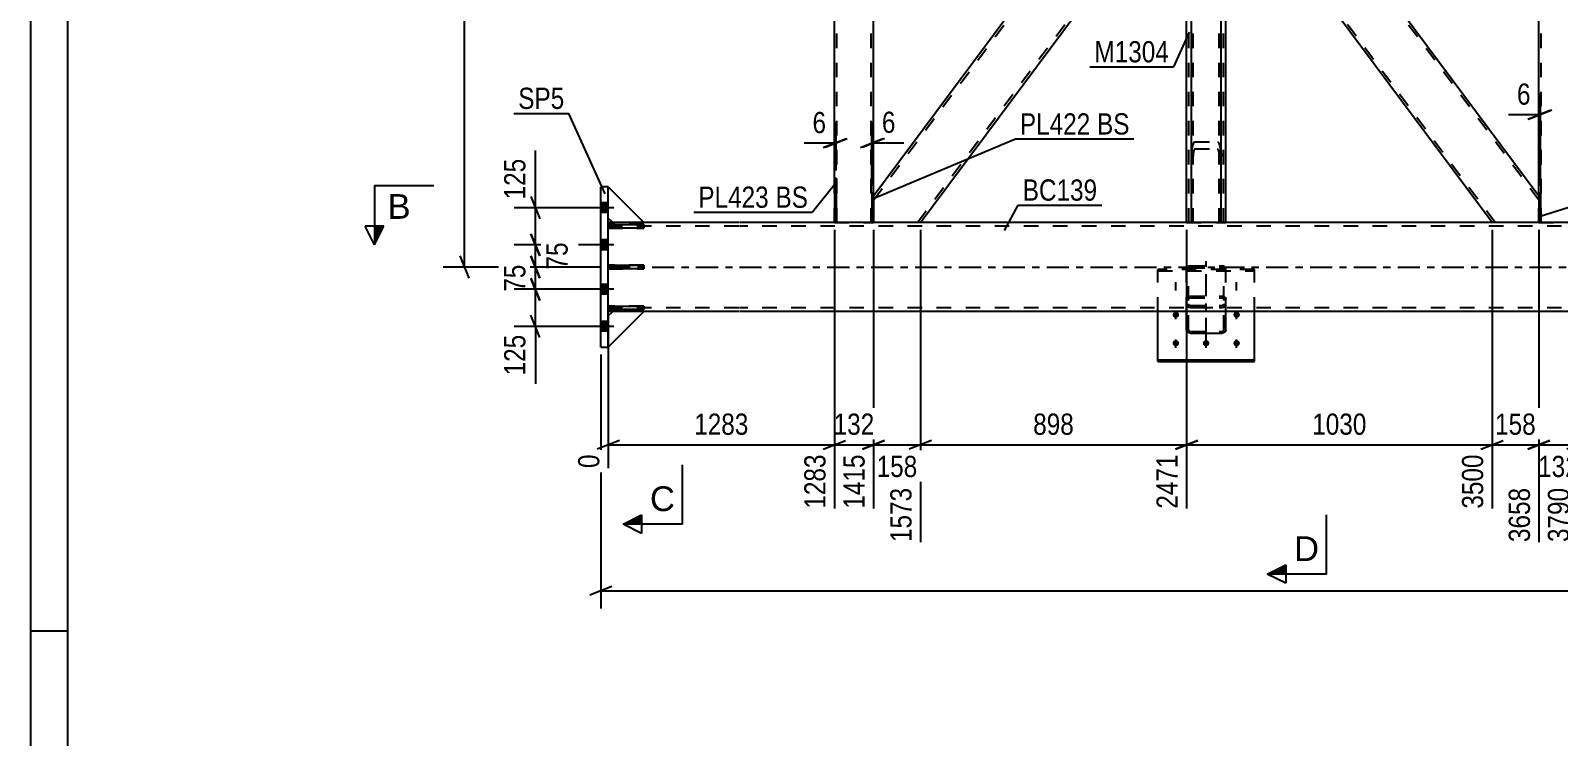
# Model space of a CAD drawing. Header units: millimetres. Extents: x 0 to 1189, y 0 to 841.
# Drawn here: x 0 to 206, y 432.8 to 528 of the extents above; entities that cross this region are included whole.
import ezdxf

# ---------------------------------------------------------------- set-up
doc = ezdxf.new("R2010")
doc.units = ezdxf.units.MM
doc.linetypes.add('DXK_LINE_DOT2', pattern=[3.9198, 1.9599, -1.9599])
doc.linetypes.add('DXK_LINE_DOT3', pattern=[5.9187, 2.979, -0.9799, 0.9799, -0.9799])
doc.styles.add('Arial', font='ARIAL.TTF', dxfattribs={"height": 0.2})
doc.styles.add('Arial Narrow', font='ARIALN.TTF', dxfattribs={"height": 0.2})

# ---------------------------------------------------------------- blocks, each defined once
blk = doc.blocks.new('Unknown-814407264-1135')
at = {"color": 5, "linetype": 'Continuous'}
for p, q in [((0, 841), (0, 0)), ((5, 836), (5, 5)), ((5, 447), (0, 447))]:
    blk.add_line(p, q, dxfattribs=at)
blk = doc.blocks.new('Part-814407264-4090 - 3878')
at = {"color": 2, "linetype": 'Continuous'}
for p, q in [((108.64, 508.1), (108.4, 508.1)), ((108.4, 508.1), (108.4, 502.1)), ((108.64, 508.1), (108.64, 502.1)), ((108.64, 502.1), (108.4, 502.1))]:
    blk.add_line(p, q, dxfattribs=at)
blk = doc.blocks.new('Part-814407264-4035 - 3878')
at = {"color": 7, "linetype": 'DXK_LINE_DOT2'}
for p, q in [((108.4, 502.1), (108.4, 508.1)), ((108.64, 508.1), (108.4, 508.1)), ((108.64, 502.1), (108.64, 508.1)), ((108.64, 502.1), (108.4, 502.1))]:
    blk.add_line(p, q, dxfattribs=at)
blk = doc.blocks.new('Part-814407264-4253 - 3878')
at = {"color": 2, "linetype": 'Continuous'}
for p, q in [((155.9, 569.87), (155.9, 617.7)), ((161.18, 569.88), (161.18, 617.7)), ((155.9, 502.1), (155.9, 549.92)), ((161.18, 502.1), (161.18, 549.92))]:
    blk.add_line(p, q, dxfattribs=at)
at = {"color": 7, "linetype": 'DXK_LINE_DOT2'}
for p, q in [((161.18, 617.7), (155.9, 617.7)), ((156.22, 502.1), (156.22, 617.7)), ((160.86, 502.1), (160.86, 617.7)), ((155.9, 549.92), (155.9, 569.87)), ((161.18, 549.92), (161.18, 569.88)), ((155.9, 502.1), (161.18, 502.1))]:
    blk.add_line(p, q, dxfattribs=at)
blk = doc.blocks.new('Bolt-814407264-3936 - 3878')
at = {"linetype": 'Continuous'}
for points in [[(76.9, 504.76), (76.9, 503.44), (77.9, 503.44), (77.9, 504.76)], [(76.9, 504.76), (76.9, 503.44), (77.9, 503.44), (77.9, 504.76)], [(76.9, 504.76), (76.9, 503.44), (77.9, 503.44), (77.9, 504.76)], [(76.9, 499.76), (76.9, 498.44), (77.9, 498.44), (77.9, 499.76)], [(76.9, 499.76), (76.9, 498.44), (77.9, 498.44), (77.9, 499.76)], [(76.9, 493.76), (76.9, 492.44), (77.9, 492.44), (77.9, 493.76)], [(76.9, 493.76), (76.9, 492.44), (77.9, 492.44), (77.9, 493.76)], [(76.9, 488.76), (76.9, 487.44), (77.9, 487.44), (77.9, 488.76)], [(76.9, 488.76), (76.9, 487.44), (77.9, 487.44), (77.9, 488.76)], [(76.9, 488.76), (76.9, 487.44), (77.9, 487.44), (77.9, 488.76)]]:
    blk.add_hatch(color=1, dxfattribs=at).paths.add_polyline_path(points)
at = {"color": 1, "linetype": 'Continuous'}
for p, q in [((78.66, 504.1), (73.9, 504.1)), ((78.66, 504.1), (73.9, 504.1)), ((78.66, 504.1), (73.9, 504.1)), ((77.9, 504.76), (76.9, 504.76)), ((77.9, 504.76), (76.9, 504.76)), ((77.9, 504.76), (76.9, 504.76)), ((77.9, 503.44), (76.9, 503.44)), ((77.9, 503.44), (76.9, 503.44)), ((77.9, 503.44), (76.9, 503.44)), ((78.66, 499.1), (73.9, 499.1)), ((78.66, 499.1), (73.9, 499.1)), ((77.9, 499.76), (76.9, 499.76)), ((77.9, 499.76), (76.9, 499.76)), ((77.9, 498.44), (76.9, 498.44)), ((77.9, 498.44), (76.9, 498.44)), ((78.66, 493.1), (73.9, 493.1)), ((78.66, 493.1), (73.9, 493.1)), ((77.9, 493.76), (76.9, 493.76)), ((77.9, 493.76), (76.9, 493.76)), ((77.9, 492.44), (76.9, 492.44)), ((77.9, 492.44), (76.9, 492.44)), ((77.9, 488.76), (76.9, 488.76)), ((77.9, 488.76), (76.9, 488.76)), ((77.9, 488.76), (76.9, 488.76)), ((78.66, 488.1), (73.9, 488.1)), ((78.66, 488.1), (73.9, 488.1)), ((78.66, 488.1), (73.9, 488.1)), ((77.9, 487.44), (76.9, 487.44)), ((77.9, 487.44), (76.9, 487.44)), ((77.9, 487.44), (76.9, 487.44))]:
    blk.add_line(p, q, dxfattribs=at)
blk = doc.blocks.new('Part-814407264-4213 - 3878')
at = {"color": 2, "linetype": 'Continuous'}
for p, q in [((154.05, 559.9), (113.68, 505.67)), ((155.9, 557.41), (154.05, 559.9)), ((120, 502.1), (155.9, 550.33)), ((119.2, 502.1), (113.68, 502.1)), ((119.98, 502.1), (119.2, 502.1))]:
    blk.add_line(p, q, dxfattribs=at)
at = {"color": 7, "linetype": 'DXK_LINE_DOT2'}
for p, q in [((113.68, 505.14), (154.25, 559.63)), ((155.9, 550.33), (155.9, 557.41)), ((119.6, 502.1), (155.9, 550.86)), ((113.68, 505.67), (113.68, 502.1)), ((120, 502.1), (119.98, 502.1)), ((120, 502.1), (119.98, 502.1))]:
    blk.add_line(p, q, dxfattribs=at)
blk = doc.blocks.new('Bolt-814407264-3952 - 3878')
at = {"linetype": 'Continuous'}
for points in [[(154.44, 489.25), (154.35, 489.26), (154.27, 489.28), (154.19, 489.33), (154.12, 489.39), (154.06, 489.46), (154.03, 489.53), (154.01, 489.62), (154.01, 489.71), (154.03, 489.79), (154.06, 489.87), (154.12, 489.94), (154.19, 490), (154.27, 490.04), (154.35, 490.07), (154.44, 490.08), (154.54, 490.07), (154.62, 490.04), (154.7, 490), (154.77, 489.94), (154.83, 489.87), (154.86, 489.79), (154.88, 489.71), (154.88, 489.62), (154.86, 489.53), (154.83, 489.46), (154.77, 489.39), (154.7, 489.33), (154.62, 489.28), (154.54, 489.26)], [(162.64, 489.25), (162.55, 489.26), (162.47, 489.28), (162.39, 489.33), (162.32, 489.39), (162.26, 489.46), (162.23, 489.53), (162.21, 489.62), (162.21, 489.71), (162.23, 489.79), (162.26, 489.87), (162.32, 489.94), (162.39, 490), (162.47, 490.04), (162.55, 490.07), (162.64, 490.08), (162.74, 490.07), (162.82, 490.04), (162.9, 490), (162.97, 489.94), (163.03, 489.87), (163.06, 489.79), (163.08, 489.71), (163.08, 489.62), (163.06, 489.53), (163.03, 489.46), (162.97, 489.39), (162.9, 489.33), (162.82, 489.28), (162.74, 489.26)], [(154.44, 485.42), (154.35, 485.42), (154.27, 485.45), (154.19, 485.49), (154.12, 485.55), (154.06, 485.62), (154.03, 485.7), (154.01, 485.79), (154.01, 485.87), (154.03, 485.96), (154.06, 486.04), (154.12, 486.11), (154.19, 486.16), (154.27, 486.21), (154.35, 486.23), (154.44, 486.24), (154.54, 486.23), (154.62, 486.21), (154.7, 486.16), (154.77, 486.11), (154.83, 486.04), (154.86, 485.96), (154.88, 485.87), (154.88, 485.79), (154.86, 485.7), (154.83, 485.62), (154.77, 485.55), (154.7, 485.49), (154.62, 485.45), (154.54, 485.42)], [(158.52, 485.42), (158.43, 485.42), (158.35, 485.45), (158.27, 485.49), (158.2, 485.55), (158.14, 485.62), (158.11, 485.7), (158.09, 485.79), (158.09, 485.87), (158.11, 485.96), (158.14, 486.04), (158.2, 486.11), (158.27, 486.16), (158.35, 486.21), (158.43, 486.23), (158.52, 486.24), (158.62, 486.23), (158.7, 486.21), (158.78, 486.16), (158.85, 486.11), (158.91, 486.04), (158.94, 485.96), (158.96, 485.87), (158.96, 485.79), (158.94, 485.7), (158.91, 485.62), (158.85, 485.55), (158.78, 485.49), (158.7, 485.45), (158.62, 485.42)], [(162.64, 485.42), (162.55, 485.42), (162.47, 485.45), (162.39, 485.49), (162.32, 485.55), (162.26, 485.62), (162.23, 485.7), (162.21, 485.79), (162.21, 485.87), (162.23, 485.96), (162.26, 486.04), (162.32, 486.11), (162.39, 486.16), (162.47, 486.21), (162.55, 486.23), (162.64, 486.24), (162.74, 486.23), (162.82, 486.21), (162.9, 486.16), (162.97, 486.11), (163.03, 486.04), (163.06, 485.96), (163.08, 485.87), (163.08, 485.79), (163.06, 485.7), (163.03, 485.62), (162.97, 485.55), (162.9, 485.49), (162.82, 485.45), (162.74, 485.42)]]:
    blk.add_hatch(color=1, dxfattribs=at).paths.add_polyline_path(points)
at = {"color": 1, "linetype": 'DXK_LINE_DOT2'}
for p, q in [((154.44, 492.92), (154.44, 494.05)), ((158.52, 492.92), (158.52, 494.05)), ((162.64, 492.92), (162.64, 494.05))]:
    blk.add_line(p, q, dxfattribs=at)
at = {"color": 1, "linetype": 'Continuous'}
for p, q in [((154.44, 489.05), (154.44, 490.18)), ((162.64, 489.05), (162.64, 490.18)), ((154.44, 485.21), (154.44, 486.35)), ((158.52, 485.21), (158.52, 486.35)), ((162.64, 485.21), (162.64, 486.35))]:
    blk.add_line(p, q, dxfattribs=at)
blk = doc.blocks.new('Part-814407264-4105 - 3878')
at = {"color": 7, "linetype": 'DXK_LINE_DOT2'}
for p, q in [((113.44, 502.1), (113.44, 506.07)), ((113.68, 506.07), (113.44, 506.07)), ((113.68, 502.1), (113.68, 506.07)), ((113.68, 502.1), (113.44, 502.1))]:
    blk.add_line(p, q, dxfattribs=at)
blk = doc.blocks.new('Part-814407264-4060 - 3878')
at = {"color": 7, "linetype": 'DXK_LINE_DOT2'}
for p, q in [((165.04, 495.79), (152.04, 495.79)), ((152.04, 490.1), (152.04, 495.79)), ((152.04, 495.57), (165.04, 495.57)), ((165.04, 490.1), (165.04, 495.79))]:
    blk.add_line(p, q, dxfattribs=at)
at = {"color": 2, "linetype": 'Continuous'}
for p, q in [((152.04, 483.35), (152.04, 490.1)), ((165.04, 483.57), (165.04, 490.1)), ((152.04, 483.57), (165.04, 483.57)), ((152.04, 483.35), (165.04, 483.35)), ((165.04, 483.35), (165.04, 483.57))]:
    blk.add_line(p, q, dxfattribs=at)
blk = doc.blocks.new('Part-814407264-4068 - 3878')
at = {"color": 7, "linetype": 'DXK_LINE_DOT2'}
for p, q in [((203.4, 502.1), (203.4, 506.07)), ((203.64, 506.07), (203.4, 506.07)), ((203.64, 502.1), (203.64, 506.07)), ((203.64, 502.1), (203.4, 502.1))]:
    blk.add_line(p, q, dxfattribs=at)
blk = doc.blocks.new('Part-814407264-4073 - 3878')
at = {"color": 2, "linetype": 'Continuous'}
for p, q in [((203.64, 506.07), (203.4, 506.07)), ((203.4, 506.07), (203.4, 502.1)), ((203.64, 506.07), (203.64, 502.1)), ((203.64, 502.1), (203.4, 502.1))]:
    blk.add_line(p, q, dxfattribs=at)
blk = doc.blocks.new('Part-814407264-4110 - 3878')
at = {"color": 2, "linetype": 'Continuous'}
for p, q in [((113.68, 506.07), (113.44, 506.07)), ((113.44, 506.07), (113.44, 502.1)), ((113.68, 506.07), (113.68, 502.1)), ((113.68, 502.1), (113.44, 502.1))]:
    blk.add_line(p, q, dxfattribs=at)
blk = doc.blocks.new('Part-814407264-4112 - 3878')
at = {"color": 7, "linetype": 'DXK_LINE_DOT3'}
blk.add_line((158.54, 486.26), (158.54, 496.88), dxfattribs=at)
at = {"color": 7, "linetype": 'DXK_LINE_DOT2'}
for p, q in [((155.94, 495.95), (155.9, 495.76)), ((155.9, 490.1), (155.9, 495.76)), ((156.14, 495.76), (156.16, 495.85)), ((156.14, 487.65), (156.14, 495.76)), ((156.16, 495.85), (156.21, 495.94)), ((156.38, 496.27), (156.2, 496.23)), ((156.21, 495.94), (156.29, 495.99)), ((156.29, 495.99), (156.38, 496.01)), ((156.38, 496.27), (160.7, 496.27)), ((156.38, 496.01), (160.7, 496.01)), ((160.89, 496.23), (160.7, 496.27)), ((160.7, 496.01), (160.8, 495.99)), ((160.8, 495.99), (160.87, 495.94)), ((160.87, 495.94), (160.93, 495.85)), ((160.93, 495.85), (160.94, 495.76)), ((160.94, 487.65), (160.94, 495.76)), ((161.18, 495.76), (161.15, 495.95)), ((161.18, 490.1), (161.18, 495.76)), ((155.9, 491.71), (155.94, 491.88)), ((155.9, 491.16), (155.94, 490.96)), ((155.94, 491.88), (156.04, 492.03)), ((156.04, 492.03), (156.2, 492.13)), ((156.16, 491.8), (156.14, 491.71)), ((156.16, 491.06), (156.14, 491.16)), ((156.21, 491.87), (156.16, 491.8)), ((156.21, 490.98), (156.16, 491.06)), ((156.2, 492.13), (156.38, 492.16)), ((156.2, 490.69), (156.38, 490.65)), ((156.29, 491.92), (156.21, 491.87)), ((156.29, 490.92), (156.21, 490.98)), ((156.38, 491.94), (156.29, 491.92)), ((156.38, 490.9), (156.29, 490.92)), ((156.38, 492.16), (160.7, 492.16)), ((156.38, 491.94), (160.7, 491.94)), ((156.38, 490.9), (160.7, 490.9)), ((156.38, 490.65), (160.7, 490.65)), ((160.7, 492.16), (160.89, 492.13)), ((160.8, 491.92), (160.7, 491.94)), ((160.8, 490.92), (160.7, 490.9)), ((160.7, 490.65), (160.89, 490.69)), ((160.87, 491.87), (160.8, 491.92)), ((160.87, 490.98), (160.8, 490.92)), ((160.93, 491.8), (160.87, 491.87)), ((160.93, 491.06), (160.87, 490.98)), ((160.89, 492.13), (161.04, 492.03)), ((160.94, 491.71), (160.93, 491.8)), ((160.94, 491.16), (160.93, 491.06)), ((161.04, 492.03), (161.15, 491.88)), ((161.15, 491.88), (161.18, 491.71)), ((161.15, 490.96), (161.18, 491.16)), ((156.14, 487.65), (156.16, 487.57)), ((156.16, 487.57), (156.21, 487.49)), ((156.21, 487.49), (156.29, 487.44)), ((156.29, 487.44), (156.38, 487.43)), ((156.38, 487.43), (160.7, 487.43)), ((160.7, 487.43), (160.8, 487.44)), ((160.8, 487.44), (160.87, 487.49)), ((160.87, 487.49), (160.93, 487.57)), ((160.93, 487.57), (160.94, 487.65))]:
    blk.add_line(p, q, dxfattribs=at)
at = {"color": 2, "linetype": 'Continuous'}
for p, q in [((155.9, 487.65), (155.9, 490.1)), ((161.18, 487.65), (161.18, 490.1)), ((155.94, 487.48), (155.9, 487.65)), ((156.04, 487.33), (155.94, 487.48)), ((156.2, 487.23), (156.04, 487.33)), ((156.38, 487.2), (156.2, 487.23)), ((156.38, 487.2), (160.7, 487.2)), ((160.89, 487.23), (160.7, 487.2)), ((161.04, 487.33), (160.89, 487.23)), ((161.15, 487.48), (161.04, 487.33)), ((161.18, 487.65), (161.15, 487.48))]:
    blk.add_line(p, q, dxfattribs=at)
at = {"color": 7, "linetype": 'DXK_LINE_DOT2'}
for centre, start, end in [((156.4, 495.77), 114.3199, 159.2417), ((160.68, 495.77), 20.7583, 65.6801), ((156.4, 491.14), 200.7583, 245.6801), ((160.68, 491.14), 294.3199, 339.2417)]:
    blk.add_arc(centre, 0.496, start, end, dxfattribs=at)
blk = doc.blocks.new('Part-814407264-4116 - 3878')
at = {"color": 7, "linetype": 'DXK_LINE_DOT2'}
for p, q in [((82.7, 490.84), (77.9, 490.84)), ((77.9, 490.84), (77.9, 490.36)), ((78.5, 490.36), (78.5, 490.84)), ((82.7, 490.36), (82.7, 490.84)), ((77.9, 490.36), (82.7, 490.36))]:
    blk.add_line(p, q, dxfattribs=at)
blk = doc.blocks.new('Part-814407264-4117 - 3878')
at = {"color": 2, "linetype": 'Continuous'}
for p, q in [((77.9, 495.86), (77.9, 496.34)), ((77.9, 496.34), (82.7, 496.34)), ((82.7, 495.86), (77.9, 495.86)), ((82.7, 496.34), (82.7, 495.86))]:
    blk.add_line(p, q, dxfattribs=at)
at = {"color": 7, "linetype": 'DXK_LINE_DOT2'}
blk.add_line((78.5, 495.86), (78.5, 496.34), dxfattribs=at)
blk = doc.blocks.new('Part-814407264-4118 - 3878')
at = {"color": 2, "linetype": 'Continuous'}
for p, q in [((77.9, 501.36), (77.9, 501.84)), ((77.9, 501.84), (82.7, 501.84)), ((82.7, 501.36), (77.9, 501.36)), ((82.7, 501.84), (82.7, 501.36))]:
    blk.add_line(p, q, dxfattribs=at)
at = {"color": 7, "linetype": 'DXK_LINE_DOT2'}
blk.add_line((78.5, 501.36), (78.5, 501.84), dxfattribs=at)
blk = doc.blocks.new('Part-814407264-4121 - 3878')
at = {"color": 2, "linetype": 'Continuous'}
for p, q in [((77.9, 506.9), (82.7, 502.1)), ((78.5, 502.1), (77.9, 502.7)), ((82.7, 502.1), (78.5, 502.1))]:
    blk.add_line(p, q, dxfattribs=at)
at = {"color": 7, "linetype": 'DXK_LINE_DOT2'}
blk.add_line((77.9, 502.7), (77.9, 506.9), dxfattribs=at)
blk = doc.blocks.new('Part-814407264-4124 - 3878')
at = {"color": 7, "linetype": 'DXK_LINE_DOT2'}
for p, q in [((77.9, 502.7), (77.9, 506.9)), ((77.9, 506.9), (82.7, 502.1)), ((78.5, 502.1), (77.9, 502.7)), ((82.7, 502.1), (78.5, 502.1))]:
    blk.add_line(p, q, dxfattribs=at)
blk = doc.blocks.new('Part-814407264-4127 - 3878')
at = {"color": 2, "linetype": 'Continuous'}
for p, q in [((77.9, 489.5), (78.5, 490.1)), ((77.9, 485.3), (82.7, 490.1)), ((82.7, 490.1), (78.5, 490.1))]:
    blk.add_line(p, q, dxfattribs=at)
at = {"color": 7, "linetype": 'DXK_LINE_DOT2'}
blk.add_line((77.9, 485.3), (77.9, 489.5), dxfattribs=at)
blk = doc.blocks.new('Part-814407264-4130 - 3878')
at = {"color": 7, "linetype": 'DXK_LINE_DOT2'}
for p, q in [((78.5, 490.1), (77.9, 489.5)), ((77.9, 485.3), (82.7, 490.1)), ((77.9, 489.5), (77.9, 485.3)), ((82.7, 490.1), (78.5, 490.1))]:
    blk.add_line(p, q, dxfattribs=at)
blk = doc.blocks.new('Part-814407264-4140 - 3878')
at = {"color": 2, "linetype": 'Continuous'}
for p, q in [((78.5, 502.1), (77.9, 502.1)), ((95.5, 502.1), (82.7, 502.1)), ((108.4, 502.1), (95.6, 502.1)), ((113.44, 502.1), (108.64, 502.1)), ((156.54, 502.1), (119.98, 502.1)), ((197.11, 502.1), (160.54, 502.1)), ((208.44, 502.1), (203.64, 502.1)), ((78.5, 490.1), (77.9, 490.1)), ((95.5, 490.1), (82.7, 490.1)), ((515.25, 490.1), (95.6, 490.1))]:
    blk.add_line(p, q, dxfattribs=at)
at = {"color": 7, "linetype": 'DXK_LINE_DOT2'}
for p, q in [((77.9, 490.1), (77.9, 502.1)), ((95.5, 501.62), (77.9, 501.62)), ((82.7, 502.1), (78.5, 502.1)), ((520.05, 501.62), (95.6, 501.62)), ((108.64, 502.1), (108.4, 502.1)), ((119.98, 502.1), (113.44, 502.1)), ((160.54, 502.1), (156.54, 502.1)), ((203.64, 502.1), (197.11, 502.1)), ((95.5, 490.58), (77.9, 490.58)), ((520.05, 490.58), (95.6, 490.58)), ((82.7, 490.1), (78.5, 490.1))]:
    blk.add_line(p, q, dxfattribs=at)
at = {"color": 7, "linetype": 'DXK_LINE_DOT3'}
for p, q in [((77.9, 496.1), (95.5, 496.1)), ((95.6, 496.1), (520.05, 496.1))]:
    blk.add_line(p, q, dxfattribs=at)
blk = doc.blocks.new('Part-814407264-4141 - 3878')
at = {"color": 7, "linetype": 'DXK_LINE_DOT2'}
for p, q in [((82.7, 496.34), (77.9, 496.34)), ((77.9, 496.34), (77.9, 495.86)), ((77.9, 495.86), (82.7, 495.86)), ((78.5, 495.86), (78.5, 496.34)), ((82.7, 495.86), (82.7, 496.34))]:
    blk.add_line(p, q, dxfattribs=at)
blk = doc.blocks.new('Part-814407264-4142 - 3878')
at = {"color": 7, "linetype": 'DXK_LINE_DOT2'}
for p, q in [((82.7, 501.84), (77.9, 501.84)), ((77.9, 501.84), (77.9, 501.36)), ((77.9, 501.36), (82.7, 501.36)), ((78.5, 501.36), (78.5, 501.84)), ((82.7, 501.36), (82.7, 501.84))]:
    blk.add_line(p, q, dxfattribs=at)
blk = doc.blocks.new('Part-814407264-4143 - 3878')
at = {"color": 2, "linetype": 'Continuous'}
for p, q in [((77.9, 490.36), (77.9, 490.84)), ((77.9, 490.84), (82.7, 490.84)), ((82.7, 490.84), (82.7, 490.36)), ((82.7, 490.36), (77.9, 490.36))]:
    blk.add_line(p, q, dxfattribs=at)
at = {"color": 7, "linetype": 'DXK_LINE_DOT2'}
blk.add_line((78.5, 490.36), (78.5, 490.84), dxfattribs=at)
blk = doc.blocks.new('Part-814407264-4183 - 3878')
at = {"color": 2, "linetype": 'Continuous'}
for p, q in [((76.9, 485.3), (76.9, 506.9)), ((77.9, 506.9), (76.9, 506.9)), ((77.9, 485.3), (77.9, 506.9)), ((76.9, 485.3), (77.9, 485.3))]:
    blk.add_line(p, q, dxfattribs=at)
blk = doc.blocks.new('Part-814407264-4233 - 3878')
at = {"color": 2, "linetype": 'Continuous'}
for p, q in [((161.18, 557.42), (163.03, 559.9)), ((203.4, 505.67), (163.03, 559.9)), ((197.09, 502.1), (161.18, 550.32)), ((203.4, 502.1), (197.11, 502.1))]:
    blk.add_line(p, q, dxfattribs=at)
at = {"color": 7, "linetype": 'DXK_LINE_DOT2'}
for p, q in [((203.4, 505.14), (162.83, 559.63)), ((161.18, 550.32), (161.18, 557.42)), ((197.49, 502.1), (161.18, 550.86)), ((203.4, 502.1), (203.4, 505.67)), ((197.09, 502.1), (197.11, 502.1)), ((197.11, 502.1), (197.09, 502.1))]:
    blk.add_line(p, q, dxfattribs=at)
blk = doc.blocks.new('Part-814407264-4263 - 3878')
at = {"color": 7, "linetype": 'DXK_LINE_DOT2'}
for p, q in [((208.68, 617.7), (203.4, 617.7)), ((203.4, 613.72), (203.4, 617.7)), ((203.72, 502.1), (203.72, 617.7)), ((208.36, 502.1), (208.36, 617.7)), ((208.68, 614.12), (208.68, 617.7)), ((203.4, 502.1), (203.4, 506.07)), ((208.68, 502.1), (208.68, 506.07)), ((203.4, 502.1), (208.68, 502.1))]:
    blk.add_line(p, q, dxfattribs=at)
at = {"color": 2, "linetype": 'Continuous'}
for p, q in [((208.68, 506.07), (208.68, 614.12)), ((203.4, 506.07), (203.4, 613.72))]:
    blk.add_line(p, q, dxfattribs=at)
blk = doc.blocks.new('Part-814407264-4268 - 3878')
at = {"color": 7, "linetype": 'DXK_LINE_DOT2'}
for p, q in [((156.84, 616.07), (156.68, 616.03)), ((157.02, 616.08), (156.84, 616.07)), ((157.02, 616.08), (160.06, 616.08)), ((160.25, 616.07), (160.06, 616.08)), ((160.25, 616.07), (160.29, 616.06)), ((156.58, 615.98), (156.54, 615.92)), ((156.54, 614.86), (156.54, 615.92)), ((156.54, 614.87), (156.58, 614.81)), ((156.68, 616.03), (156.58, 615.98)), ((156.58, 614.81), (156.68, 614.76)), ((156.68, 614.76), (156.84, 614.72)), ((156.78, 615.92), (156.8, 615.95)), ((156.78, 502.1), (156.78, 615.92)), ((156.8, 614.84), (156.78, 614.87)), ((156.8, 615.95), (156.85, 615.98)), ((156.85, 614.82), (156.8, 614.84)), ((156.84, 614.72), (156.85, 614.72)), ((156.85, 615.98), (156.93, 615.99)), ((156.93, 614.8), (156.85, 614.82)), ((156.85, 614.72), (157.02, 614.71)), ((156.93, 615.99), (157.02, 616)), ((157.02, 614.79), (156.93, 614.8)), ((157.02, 616), (160.06, 616)), ((157.02, 614.79), (160.06, 614.79)), ((157.02, 614.71), (160.06, 614.71)), ((160.06, 616), (160.16, 615.99)), ((160.16, 614.8), (160.06, 614.79)), ((160.06, 614.71), (160.25, 614.72)), ((160.16, 615.99), (160.23, 615.98)), ((160.23, 614.82), (160.16, 614.8)), ((160.23, 615.98), (160.29, 615.95)), ((160.29, 614.84), (160.23, 614.82)), ((160.25, 614.72), (160.4, 614.76)), ((160.29, 616.06), (160.4, 616.03)), ((160.29, 615.95), (160.3, 615.92)), ((160.3, 614.87), (160.29, 614.84)), ((160.3, 502.1), (160.3, 615.92)), ((160.51, 615.98), (160.4, 616.03)), ((160.4, 614.76), (160.51, 614.81)), ((160.54, 615.92), (160.51, 615.98)), ((160.51, 614.81), (160.54, 614.87)), ((160.54, 614.86), (160.54, 615.92)), ((156.54, 511.07), (156.58, 511.8)), ((156.8, 511.44), (156.78, 511.07)), ((156.84, 512.84), (157.02, 512.99)), ((157.02, 512.03), (156.93, 511.96)), ((157.02, 512.99), (160.06, 512.99)), ((157.02, 512.03), (160.06, 512.03)), ((160.06, 512.99), (160.25, 512.84)), ((160.16, 511.96), (160.06, 512.03)), ((160.3, 511.07), (160.29, 511.44)), ((160.51, 511.8), (160.54, 511.07)), ((156.85, 502.1), (156.84, 502.1))]:
    blk.add_line(p, q, dxfattribs=at)
at = {"color": 2, "linetype": 'Continuous'}
for p, q in [((156.54, 502.1), (156.54, 614.86)), ((160.54, 502.1), (160.54, 614.86)), ((160.51, 502.1), (156.54, 502.1)), ((160.54, 502.1), (160.51, 502.1))]:
    blk.add_line(p, q, dxfattribs=at)
at = {"color": 7, "linetype": 'DXK_LINE_DOT2'}
for centre, radius, start, end in [((159.38, 511.66), 2.8, 154.9542, 176.9973), ((158.2, 511.36), 1.4, 154.9542, 176.9973), ((158.89, 511.36), 1.4, 3.0027, 25.0458), ((157.71, 511.66), 2.8, 3.0027, 25.0458)]:
    blk.add_arc(centre, radius, start, end, dxfattribs=at)
blk = doc.blocks.new('Part-814407264-4273 - 3878')
at = {"color": 7, "linetype": 'DXK_LINE_DOT2'}
for p, q in [((113.68, 617.7), (108.4, 617.7)), ((108.4, 611.7), (108.4, 617.7)), ((108.72, 502.1), (108.72, 617.7)), ((113.36, 502.1), (113.36, 617.7)), ((113.68, 614.12), (113.68, 617.7)), ((108.4, 502.1), (108.4, 508.1)), ((113.68, 502.1), (113.68, 506.07)), ((108.4, 502.1), (113.68, 502.1))]:
    blk.add_line(p, q, dxfattribs=at)
at = {"color": 2, "linetype": 'Continuous'}
for p, q in [((113.68, 506.07), (113.68, 614.12)), ((108.4, 508.1), (108.4, 611.7))]:
    blk.add_line(p, q, dxfattribs=at)
blk = doc.blocks.new('StraightDimension-814407264-4734 - 3878')
at = {"color": 7, "linetype": 'Continuous'}
for p, q in [((76.9, 484.3), (76.9, 450.04)), ((78.4, 453.04), (75.4, 451.84)), ((76.9, 452.44), (561.05, 452.44))]:
    blk.add_line(p, q, dxfattribs=at)
blk = doc.blocks.new('StraightDimension-814407264-14080 - 3878')
at = {"color": 7, "linetype": 'Continuous'}
for p, q in [((120, 501.1), (120, 459.02)), ((155.9, 501.1), (155.9, 463.52)), ((121.5, 472.73), (118.5, 471.53)), ((120, 472.13), (155.9, 472.13)), ((154.4, 471.53), (157.4, 472.73))]:
    blk.add_line(p, q, dxfattribs=at)
at = {"color": 0}
blk.add_wipeout([(141.29, 472.88), (141.29, 477.08), (134.61, 477.08), (134.61, 472.88)], dxfattribs=at)
at = {"color": 0, "linetype": 'Continuous'}
blk.add_wipeout([(155.3, 471.43), (151.1, 471.43), (151.1, 462.92), (155.3, 462.92)], dxfattribs=at)
at = {"color": 3, "style": 'Arial Narrow'}
blk.add_text('898', height=2.863, dxfattribs=at).set_placement((135.21, 473.48))
at = {"color": 3, "linetype": 'Continuous', "style": 'Arial Narrow'}
blk.add_text('2471', height=2.863, rotation=90.0002, dxfattribs=at).set_placement((154.7, 463.52))
blk = doc.blocks.new('StraightDimension-814407264-4636 - 3878')
at = {"color": 7, "linetype": 'Continuous'}
for p, q in [((59.11, 622.2), (57.91, 625.2)), ((76.9, 623.7), (55.66, 623.7)), ((58.51, 496.1), (58.51, 623.7)), ((57.91, 497.6), (59.11, 494.6)), ((76.9, 496.1), (55.66, 496.1))]:
    blk.add_line(p, q, dxfattribs=at)
at = {"color": 0}
blk.add_wipeout([(57.76, 564.15), (53.56, 564.15), (53.56, 555.64), (57.76, 555.64)], dxfattribs=at)
at = {"color": 3, "style": 'Arial Narrow'}
blk.add_text('3190', height=2.863, rotation=90.0002, dxfattribs=at).set_placement((57.16, 556.24))
blk = doc.blocks.new('StraightDimension-814407264-14081 - 3878')
at = {"color": 7, "linetype": 'Continuous'}
for p, q in [((113.68, 501.1), (113.68, 463.52)), ((120, 501.1), (120, 459.02)), ((112.18, 471.53), (115.18, 472.73)), ((113.68, 472.13), (120, 472.13)), ((121.5, 472.73), (118.5, 471.53))]:
    blk.add_line(p, q, dxfattribs=at)
at = {"color": 0}
blk.add_wipeout([(120.18, 467.18), (120.18, 471.38), (113.5, 471.38), (113.5, 467.18)], dxfattribs=at)
at = {"color": 0, "linetype": 'Continuous'}
blk.add_wipeout([(119.4, 466.93), (115.2, 466.93), (115.2, 458.42), (119.4, 458.42)], dxfattribs=at)
at = {"color": 3, "style": 'Arial Narrow'}
blk.add_text('158', height=2.863, dxfattribs=at).set_placement((114.1, 467.78))
at = {"color": 3, "linetype": 'Continuous', "style": 'Arial Narrow'}
blk.add_text('1573', height=2.863, rotation=90.0002, dxfattribs=at).set_placement((118.8, 459.02))
blk = doc.blocks.new('StraightDimension-814407264-5007 - 3878')
at = {"color": 7, "linetype": 'Continuous'}
for p, q in [((203.4, 507.07), (203.4, 519.49)), ((203.64, 507.07), (203.64, 519.49)), ((201.9, 516.04), (204.9, 517.24)), ((205.14, 517.24), (202.14, 516.04)), ((203.4, 516.64), (203.64, 516.64))]:
    blk.add_line(p, q, dxfattribs=at)
at = {"color": 0}
blk.add_wipeout([(202.88, 517.39), (202.88, 521.59), (199.85, 521.59), (199.85, 517.39)], dxfattribs=at)
at = {"color": 7, "linetype": 'Continuous'}
blk.add_line((203.4, 516.64), (199.32, 516.64), dxfattribs=at)
blk.add_line((203.4, 516.64), (199.32, 516.64), dxfattribs=at)
at = {"color": 3, "style": 'Arial Narrow'}
blk.add_text('6', height=2.86, dxfattribs=at).set_placement((200.45, 517.99))
blk = doc.blocks.new('StraightDimension-814407264-8662 - 3878')
at = {"color": 7, "linetype": 'Continuous'}
for p, q in [((67.48, 505.6), (68.68, 502.6)), ((75.9, 504.1), (65.23, 504.1)), ((68.08, 499.1), (68.08, 504.1)), ((72.9, 499.1), (65.23, 499.1)), ((68.68, 497.6), (67.48, 500.6))]:
    blk.add_line(p, q, dxfattribs=at)
at = {"color": 0}
blk.add_wipeout([(67.33, 511.31), (63.13, 511.31), (63.13, 504.62), (67.33, 504.62)], dxfattribs=at)
at = {"color": 7, "linetype": 'Continuous'}
blk.add_line((68.08, 504.1), (68.08, 511.83), dxfattribs=at)
blk.add_line((68.08, 504.1), (68.08, 511.83), dxfattribs=at)
at = {"color": 3, "style": 'Arial Narrow'}
blk.add_text('125', height=2.863, rotation=90.0002, dxfattribs=at).set_placement((66.73, 505.22))
blk = doc.blocks.new('StraightDimension-814407264-8663 - 3878')
at = {"color": 7, "linetype": 'Continuous'}
for p, q in [((72.9, 499.1), (65.68, 499.1)), ((67.48, 500.6), (68.68, 497.6)), ((68.08, 496.1), (68.08, 499.1)), ((68.68, 494.6), (67.48, 497.6)), ((76.9, 496.1), (65.68, 496.1))]:
    blk.add_line(p, q, dxfattribs=at)
at = {"color": 0}
blk.add_wipeout([(73.03, 500.03), (68.83, 500.03), (68.83, 495.17), (73.03, 495.17)], dxfattribs=at)
at = {"color": 3, "style": 'Arial Narrow'}
blk.add_text('75', height=2.863, rotation=90.0002, dxfattribs=at).set_placement((72.43, 495.77))
blk = doc.blocks.new('StraightDimension-814407264-8664 - 3878')
at = {"color": 7, "linetype": 'Continuous'}
for p, q in [((67.48, 497.6), (68.68, 494.6)), ((76.9, 496.1), (65.23, 496.1)), ((68.68, 491.6), (67.48, 494.6)), ((68.08, 493.1), (68.08, 496.1)), ((73.9, 493.1), (65.23, 493.1))]:
    blk.add_line(p, q, dxfattribs=at)
at = {"color": 0}
blk.add_wipeout([(67.33, 497.03), (63.13, 497.03), (63.13, 492.17), (67.33, 492.17)], dxfattribs=at)
at = {"color": 3, "style": 'Arial Narrow'}
blk.add_text('75', height=2.863, rotation=90.0002, dxfattribs=at).set_placement((66.73, 492.77))
blk = doc.blocks.new('StraightDimension-814407264-8665 - 3878')
at = {"color": 7, "linetype": 'Continuous'}
for p, q in [((67.48, 494.6), (68.68, 491.6)), ((73.9, 493.1), (65.23, 493.1)), ((68.08, 488.1), (68.08, 493.1)), ((68.68, 486.6), (67.48, 489.6)), ((73.9, 488.1), (65.23, 488.1))]:
    blk.add_line(p, q, dxfattribs=at)
at = {"color": 0}
blk.add_wipeout([(67.33, 487.57), (63.13, 487.57), (63.13, 480.89), (67.33, 480.89)], dxfattribs=at)
at = {"color": 7, "linetype": 'Continuous'}
blk.add_line((68.08, 488.1), (68.08, 480.36), dxfattribs=at)
blk.add_line((68.08, 488.1), (68.08, 480.36), dxfattribs=at)
at = {"color": 3, "style": 'Arial Narrow'}
blk.add_text('125', height=2.863, rotation=90.0002, dxfattribs=at).set_placement((66.73, 481.49))
blk = doc.blocks.new('StraightDimension-814407264-13044 - 3878')
at = {"color": 7, "linetype": 'Continuous'}
for p, q in [((108.4, 509.1), (108.4, 515.65)), ((108.64, 509.1), (108.64, 515.65)), ((106.9, 512.2), (109.9, 513.4)), ((110.14, 513.4), (107.14, 512.2)), ((108.4, 512.8), (108.64, 512.8))]:
    blk.add_line(p, q, dxfattribs=at)
at = {"color": 0}
blk.add_wipeout([(107.88, 513.55), (107.88, 517.75), (104.85, 517.75), (104.85, 513.55)], dxfattribs=at)
at = {"color": 7, "linetype": 'Continuous'}
blk.add_line((108.4, 512.8), (104.32, 512.8), dxfattribs=at)
blk.add_line((108.4, 512.8), (104.32, 512.8), dxfattribs=at)
at = {"color": 3, "style": 'Arial Narrow'}
blk.add_text('6', height=2.86, dxfattribs=at).set_placement((105.45, 514.15))
blk = doc.blocks.new('StraightDimension-814407264-13061 - 3878')
at = {"color": 7, "linetype": 'Continuous'}
for p, q in [((113.44, 507.07), (113.44, 515.69)), ((113.68, 507.07), (113.68, 515.69)), ((111.94, 512.24), (114.94, 513.44)), ((115.18, 513.44), (112.18, 512.24)), ((113.44, 512.84), (113.68, 512.84))]:
    blk.add_line(p, q, dxfattribs=at)
at = {"color": 0}
blk.add_wipeout([(117.23, 513.59), (117.23, 517.79), (114.21, 517.79), (114.21, 513.59)], dxfattribs=at)
at = {"color": 7, "linetype": 'Continuous'}
blk.add_line((113.68, 512.84), (117.76, 512.84), dxfattribs=at)
blk.add_line((113.68, 512.84), (117.76, 512.84), dxfattribs=at)
at = {"color": 3, "style": 'Arial Narrow'}
blk.add_text('6', height=2.86, dxfattribs=at).set_placement((114.81, 514.19))
blk = doc.blocks.new('StraightDimension-814407264-14077 - 3878')
at = {"color": 7, "linetype": 'Continuous'}
for p, q in [((203.4, 501.1), (203.4, 459.02)), ((208.68, 501.1), (208.68, 459.02)), ((201.9, 471.53), (204.9, 472.73)), ((203.4, 472.13), (208.68, 472.13)), ((210.18, 472.73), (207.18, 471.53))]:
    blk.add_line(p, q, dxfattribs=at)
at = {"color": 0}
blk.add_wipeout([(209.38, 467.18), (209.38, 471.38), (202.7, 471.38), (202.7, 467.18)], dxfattribs=at)
at = {"color": 0, "linetype": 'Continuous'}
blk.add_wipeout([(208.08, 466.93), (203.88, 466.93), (203.88, 458.42), (208.08, 458.42)], dxfattribs=at)
at = {"color": 3, "style": 'Arial Narrow'}
blk.add_text('132', height=2.863, dxfattribs=at).set_placement((203.3, 467.78))
at = {"color": 3, "linetype": 'Continuous', "style": 'Arial Narrow'}
blk.add_text('3790', height=2.863, rotation=90.0002, dxfattribs=at).set_placement((207.48, 459.02))
blk = doc.blocks.new('StraightDimension-814407264-14078 - 3878')
at = {"color": 7, "linetype": 'Continuous'}
for p, q in [((197.09, 501.1), (197.09, 463.52)), ((203.4, 501.1), (203.4, 459.02)), ((195.59, 471.53), (198.59, 472.73)), ((197.09, 472.13), (203.4, 472.13)), ((204.9, 472.73), (201.9, 471.53))]:
    blk.add_line(p, q, dxfattribs=at)
at = {"color": 0}
blk.add_wipeout([(203.59, 472.88), (203.59, 477.08), (196.9, 477.08), (196.9, 472.88)], dxfattribs=at)
at = {"color": 0, "linetype": 'Continuous'}
blk.add_wipeout([(202.8, 466.93), (198.6, 466.93), (198.6, 458.42), (202.8, 458.42)], dxfattribs=at)
at = {"color": 3, "style": 'Arial Narrow'}
blk.add_text('158', height=2.863, dxfattribs=at).set_placement((197.5, 473.48))
at = {"color": 3, "linetype": 'Continuous', "style": 'Arial Narrow'}
blk.add_text('3658', height=2.863, rotation=90.0002, dxfattribs=at).set_placement((202.2, 459.02))
blk = doc.blocks.new('StraightDimension-814407264-14079 - 3878')
at = {"color": 7, "linetype": 'Continuous'}
for p, q in [((155.9, 501.1), (155.9, 463.52)), ((197.09, 501.1), (197.09, 463.52)), ((157.4, 472.73), (154.4, 471.53)), ((155.9, 472.13), (197.09, 472.13)), ((195.59, 471.53), (198.59, 472.73))]:
    blk.add_line(p, q, dxfattribs=at)
at = {"color": 0}
blk.add_wipeout([(180.75, 472.88), (180.75, 477.08), (172.24, 477.08), (172.24, 472.88)], dxfattribs=at)
at = {"color": 0, "linetype": 'Continuous'}
blk.add_wipeout([(196.49, 471.43), (192.29, 471.43), (192.29, 462.92), (196.49, 462.92)], dxfattribs=at)
at = {"color": 3, "style": 'Arial Narrow'}
blk.add_text('1030', height=2.863, dxfattribs=at).set_placement((172.84, 473.48))
at = {"color": 3, "linetype": 'Continuous', "style": 'Arial Narrow'}
blk.add_text('3500', height=2.863, rotation=90.0002, dxfattribs=at).set_placement((195.89, 463.52))
blk = doc.blocks.new('StraightDimension-814407264-14082 - 3878')
at = {"color": 7, "linetype": 'Continuous'}
for p, q in [((108.4, 501.1), (108.4, 463.52)), ((113.68, 501.1), (113.68, 463.52)), ((106.9, 471.53), (109.9, 472.73)), ((108.4, 472.13), (113.68, 472.13)), ((115.18, 472.73), (112.18, 471.53))]:
    blk.add_line(p, q, dxfattribs=at)
at = {"color": 0}
blk.add_wipeout([(114.38, 472.88), (114.38, 477.08), (107.7, 477.08), (107.7, 472.88)], dxfattribs=at)
at = {"color": 0, "linetype": 'Continuous'}
blk.add_wipeout([(113.08, 471.43), (108.88, 471.43), (108.88, 462.92), (113.08, 462.92)], dxfattribs=at)
at = {"color": 3, "style": 'Arial Narrow'}
blk.add_text('132', height=2.863, dxfattribs=at).set_placement((108.3, 473.48))
at = {"color": 3, "linetype": 'Continuous', "style": 'Arial Narrow'}
blk.add_text('1415', height=2.863, rotation=90.0002, dxfattribs=at).set_placement((112.48, 463.52))
blk = doc.blocks.new('StraightDimension-814407264-14083 - 3878')
at = {"color": 7, "linetype": 'Continuous'}
for p, q in [((108.4, 501.1), (108.4, 463.52)), ((77.9, 489.1), (77.9, 469)), ((79.4, 472.73), (76.4, 471.53)), ((77.9, 472.13), (108.4, 472.13)), ((106.9, 471.53), (109.9, 472.73))]:
    blk.add_line(p, q, dxfattribs=at)
at = {"color": 0}
blk.add_wipeout([(97.41, 472.88), (97.41, 477.08), (88.9, 477.08), (88.9, 472.88)], dxfattribs=at)
at = {"color": 0, "linetype": 'Continuous'}
for points in [[(77.3, 471.43), (73.1, 471.43), (73.1, 468.4), (77.3, 468.4)], [(107.8, 471.43), (103.6, 471.43), (103.6, 462.92), (107.8, 462.92)]]:
    blk.add_wipeout(points, dxfattribs=at)
at = {"color": 3, "style": 'Arial Narrow'}
blk.add_text('1283', height=2.863, dxfattribs=at).set_placement((89.5, 473.48))
at = {"color": 3, "linetype": 'Continuous', "style": 'Arial Narrow'}
for s, height, p in [('0', 2.86, (76.7, 469)), ('1283', 2.863, (107.2, 463.52))]:
    blk.add_text(s, height=height, rotation=90.0002, dxfattribs=at).set_placement(p)
blk = doc.blocks.new('Mark-814407264-4179 - 3878')
at = {"color": 0}
blk.add_wipeout([(71.98, 517.42), (71.98, 520.42), (65.77, 520.42), (65.77, 517.42)], dxfattribs=at)
blk.add_wipeout([(71.98, 517.42), (71.98, 520.42), (65.77, 520.42), (65.77, 517.42)], dxfattribs=at)
at = {"color": 30, "linetype": 'Continuous'}
for p in [(65.17, 516.82), (77.5, 505.99)]:
    blk.add_line(p, (72.58, 516.82), dxfattribs=at)
at = {"color": 3, "style": 'Arial Narrow'}
blk.add_text('SP5', height=2.863, dxfattribs=at).set_placement((65.77, 517.42))
blk = doc.blocks.new('SectionMark-814407264-5291 - 3878')
at = {"color": 6, "linetype": 'Continuous'}
for p, q in [((46.39, 507.1), (46.39, 499.1)), ((46.39, 499.1), (45.14, 501.6))]:
    blk.add_line(p, q, dxfattribs=at)
at = {"color": 0, "linetype": 'Continuous'}
blk.add_wipeout([(51.25, 502.6), (51.25, 506.1), (48.14, 506.1), (48.14, 502.6)], dxfattribs=at)
at = {"linetype": 'Continuous'}
blk.add_hatch(color=6, dxfattribs=at).paths.add_polyline_path([(46.39, 501.6), (47.64, 501.6), (46.39, 499.1)])
at = {"color": 6, "linetype": 'Continuous'}
for p, q in [((46.39, 507.1), (54.39, 507.1)), ((47.64, 501.6), (45.14, 501.6)), ((46.39, 499.1), (47.64, 501.6))]:
    blk.add_line(p, q, dxfattribs=at)
at = {"color": 3, "linetype": 'Continuous', "style": 'Arial'}
blk.add_text('B', height=3.34, dxfattribs=at).set_placement((48.14, 502.6))
blk = doc.blocks.new('Mark-814407264-4136 - 3878')
at = {"color": 0}
blk.add_wipeout([(143.85, 505.05), (143.85, 508.05), (133.8, 508.05), (133.8, 505.05)], dxfattribs=at)
blk.add_wipeout([(143.85, 505.05), (143.85, 508.05), (133.8, 508.05), (133.8, 505.05)], dxfattribs=at)
at = {"color": 30, "linetype": 'Continuous'}
for p, q in [((131.34, 501.03), (133.2, 504.45)), ((133.2, 504.45), (144.45, 504.45))]:
    blk.add_line(p, q, dxfattribs=at)
at = {"color": 3, "style": 'Arial Narrow'}
blk.add_text('BC139', height=2.863, dxfattribs=at).set_placement((133.8, 505.05))
blk = doc.blocks.new('Mark-814407264-4249 - 3878')
at = {"color": 0}
blk.add_wipeout([(153.53, 523.7), (153.53, 526.7), (143.47, 526.7), (143.47, 523.7)], dxfattribs=at)
blk.add_wipeout([(153.53, 523.7), (153.53, 526.7), (143.47, 526.7), (143.47, 523.7)], dxfattribs=at)
at = {"color": 30, "linetype": 'Continuous'}
for p in [(156.24, 527.75), (142.87, 523.1)]:
    blk.add_line(p, (154.13, 523.1), dxfattribs=at)
at = {"color": 3, "style": 'Arial Narrow'}
blk.add_text('M1304', height=2.863, dxfattribs=at).set_placement((143.47, 523.7))
blk = doc.blocks.new('SectionMark-814407264-5295 - 3878')
at = {"linetype": 'Continuous'}
for points in [[(82.4, 644.95), (82.4, 643.7), (79.9, 644.95)], [(82.4, 462.69), (82.4, 461.44), (79.9, 461.44)]]:
    blk.add_hatch(color=6, dxfattribs=at).paths.add_polyline_path(points)
at = {"color": 6, "linetype": 'Continuous'}
for p, q in [((79.9, 644.95), (82.4, 646.2)), ((87.9, 644.95), (79.9, 644.95)), ((79.9, 644.95), (82.4, 643.7)), ((82.4, 643.7), (82.4, 646.2)), ((79.9, 461.44), (82.4, 462.69)), ((82.4, 462.69), (82.4, 460.19)), ((87.9, 461.44), (79.9, 461.44)), ((82.4, 460.19), (79.9, 461.44))]:
    blk.add_line(p, q, dxfattribs=at)
at = {"color": 0, "linetype": 'Continuous'}
for points in [[(86.9, 639.7), (86.9, 643.2), (83.53, 643.2), (83.53, 639.7)], [(86.9, 463.19), (86.9, 466.69), (83.53, 466.69), (83.53, 463.19)]]:
    blk.add_wipeout(points, dxfattribs=at)
at = {"color": 6, "linetype": 'Continuous'}
for p, q in [((87.9, 644.95), (87.9, 636.95)), ((87.9, 461.44), (87.9, 469.44))]:
    blk.add_line(p, q, dxfattribs=at)
at = {"color": 3, "linetype": 'Continuous', "style": 'Arial'}
for p in [(83.53, 639.7), (83.53, 463.19)]:
    blk.add_text('C', height=3.34, dxfattribs=at).set_placement(p)
blk = doc.blocks.new('SectionMark-814407264-5301 - 3878')
at = {"linetype": 'Continuous'}
for points in [[(169.26, 658.56), (169.26, 657.31), (166.76, 658.56)], [(169.26, 455.95), (169.26, 454.7), (166.76, 454.7)]]:
    blk.add_hatch(color=6, dxfattribs=at).paths.add_polyline_path(points)
at = {"color": 6, "linetype": 'Continuous'}
for p, q in [((166.76, 658.56), (169.26, 659.81)), ((169.26, 657.31), (169.26, 659.81)), ((174.76, 658.56), (166.76, 658.56)), ((166.76, 658.56), (169.26, 657.31)), ((166.76, 454.7), (169.26, 455.95)), ((169.26, 455.95), (169.26, 453.45)), ((174.76, 454.7), (166.76, 454.7)), ((169.26, 453.45), (166.76, 454.7))]:
    blk.add_line(p, q, dxfattribs=at)
at = {"color": 0, "linetype": 'Continuous'}
for points in [[(173.76, 653.31), (173.76, 656.81), (170.39, 656.81), (170.39, 653.31)], [(173.76, 456.45), (173.76, 459.95), (170.39, 459.95), (170.39, 456.45)]]:
    blk.add_wipeout(points, dxfattribs=at)
at = {"color": 6, "linetype": 'Continuous'}
for p, q in [((174.76, 658.56), (174.76, 650.56)), ((174.76, 454.7), (174.76, 462.7))]:
    blk.add_line(p, q, dxfattribs=at)
at = {"color": 3, "linetype": 'Continuous', "style": 'Arial'}
for p in [(170.39, 653.31), (170.39, 456.45)]:
    blk.add_text('D', height=3.34, dxfattribs=at).set_placement(p)
blk = doc.blocks.new('MarkSet-814407264-5448 - 3878')
at = {"color": 0}
blk.add_wipeout([(232.22, 509.39), (232.22, 512.39), (222.71, 512.39), (222.71, 509.39)], dxfattribs=at)
blk.add_wipeout([(232.22, 509.39), (232.22, 512.39), (222.71, 512.39), (222.71, 509.39)], dxfattribs=at)
at = {"color": 30, "linetype": 'Continuous'}
blk.add_line((203.46, 502.9), (222.11, 508.79), dxfattribs=at)
at = {"color": 3, "style": 'Arial Narrow'}
blk.add_text('PL422', height=2.863, dxfattribs=at).set_placement((222.71, 509.39))
at = {"color": 0}
blk.add_wipeout([(237.5, 509.39), (237.5, 512.39), (233.12, 512.39), (233.12, 509.39)], dxfattribs=at)
blk.add_wipeout([(237.5, 509.39), (237.5, 512.39), (233.12, 512.39), (233.12, 509.39)], dxfattribs=at)
at = {"color": 30, "linetype": 'Continuous'}
blk.add_line((222.11, 508.79), (238.1, 508.79), dxfattribs=at)
at = {"color": 3, "style": 'Arial Narrow'}
blk.add_text('BS', height=2.863, dxfattribs=at).set_placement((233.12, 509.39))
blk = doc.blocks.new('MarkSet-814407264-5454 - 3878')
at = {"color": 0}
blk.add_wipeout([(99.56, 504.09), (99.56, 507.09), (90.05, 507.09), (90.05, 504.09)], dxfattribs=at)
blk.add_wipeout([(99.56, 504.09), (99.56, 507.09), (90.05, 507.09), (90.05, 504.09)], dxfattribs=at)
at = {"color": 3, "style": 'Arial Narrow'}
blk.add_text('PL423', height=2.863, dxfattribs=at).set_placement((90.05, 504.09))
at = {"color": 0}
blk.add_wipeout([(104.84, 504.09), (104.84, 507.09), (100.46, 507.09), (100.46, 504.09)], dxfattribs=at)
blk.add_wipeout([(104.84, 504.09), (104.84, 507.09), (100.46, 507.09), (100.46, 504.09)], dxfattribs=at)
at = {"color": 30, "linetype": 'Continuous'}
for p in [(108.54, 507.35), (89.45, 503.49)]:
    blk.add_line(p, (105.44, 503.49), dxfattribs=at)
at = {"color": 3, "style": 'Arial Narrow'}
blk.add_text('BS', height=2.863, dxfattribs=at).set_placement((100.46, 504.09))
blk = doc.blocks.new('MarkSet-814407264-5460 - 3878')
at = {"color": 0}
blk.add_wipeout([(142.92, 513.97), (142.92, 516.97), (133.42, 516.97), (133.42, 513.97)], dxfattribs=at)
blk.add_wipeout([(142.92, 513.97), (142.92, 516.97), (133.42, 516.97), (133.42, 513.97)], dxfattribs=at)
at = {"color": 30, "linetype": 'Continuous'}
blk.add_line((113.54, 505.31), (132.82, 513.37), dxfattribs=at)
at = {"color": 3, "style": 'Arial Narrow'}
blk.add_text('PL422', height=2.863, dxfattribs=at).set_placement((133.42, 513.97))
at = {"color": 0}
blk.add_wipeout([(148.2, 513.97), (148.2, 516.97), (143.82, 516.97), (143.82, 513.97)], dxfattribs=at)
blk.add_wipeout([(148.2, 513.97), (148.2, 516.97), (143.82, 516.97), (143.82, 513.97)], dxfattribs=at)
at = {"color": 30, "linetype": 'Continuous'}
blk.add_line((132.82, 513.37), (148.8, 513.37), dxfattribs=at)
at = {"color": 3, "style": 'Arial Narrow'}
blk.add_text('BS', height=2.863, dxfattribs=at).set_placement((143.82, 513.97))

msp = doc.modelspace()

# ---------------------------------------------------------------- block references
for name in ['Unknown-814407264-1135', 'Part-814407264-4273 - 3878', 'Part-814407264-4253 - 3878', 'Part-814407264-4268 - 3878', 'Part-814407264-4263 - 3878', 'Part-814407264-4213 - 3878', 'Part-814407264-4233 - 3878', 'Part-814407264-4183 - 3878', 'Part-814407264-4121 - 3878', 'Part-814407264-4124 - 3878', 'Part-814407264-4090 - 3878', 'Part-814407264-4035 - 3878', 'Part-814407264-4105 - 3878', 'Part-814407264-4110 - 3878', 'Part-814407264-4068 - 3878', 'Part-814407264-4073 - 3878', 'Bolt-814407264-3936 - 3878', 'Part-814407264-4140 - 3878', 'Part-814407264-4118 - 3878', 'Part-814407264-4142 - 3878', 'Part-814407264-4112 - 3878', 'Part-814407264-4117 - 3878', 'Part-814407264-4141 - 3878', 'Part-814407264-4060 - 3878', 'Bolt-814407264-3952 - 3878', 'Part-814407264-4116 - 3878', 'Part-814407264-4143 - 3878', 'Part-814407264-4127 - 3878', 'Part-814407264-4130 - 3878']:
    msp.add_blockref(name, (0, 0))

# ---------------------------------------------------------------- next in the draw order: block references
msp.add_blockref('StraightDimension-814407264-4734 - 3878', (0, 0))

# ---------------------------------------------------------------- next in the draw order: block references
for name in ['StraightDimension-814407264-4636 - 3878', 'Mark-814407264-4249 - 3878', 'StraightDimension-814407264-5007 - 3878', 'StraightDimension-814407264-13044 - 3878', 'StraightDimension-814407264-13061 - 3878', 'StraightDimension-814407264-14080 - 3878', 'StraightDimension-814407264-14077 - 3878']:
    msp.add_blockref(name, (0, 0))

# ---------------------------------------------------------------- next in the draw order: block references
for name in ['StraightDimension-814407264-8662 - 3878', 'StraightDimension-814407264-14081 - 3878', 'StraightDimension-814407264-14078 - 3878']:
    msp.add_blockref(name, (0, 0))

# ---------------------------------------------------------------- next in the draw order: block references
for name in ['Mark-814407264-4179 - 3878', 'StraightDimension-814407264-14082 - 3878', 'StraightDimension-814407264-14079 - 3878', 'StraightDimension-814407264-8663 - 3878']:
    msp.add_blockref(name, (0, 0))

# ---------------------------------------------------------------- next in the draw order: block references
msp.add_blockref('StraightDimension-814407264-8664 - 3878', (0, 0))

# ---------------------------------------------------------------- next in the draw order: block references
msp.add_blockref('StraightDimension-814407264-8665 - 3878', (0, 0))

# ---------------------------------------------------------------- next in the draw order: block references
msp.add_blockref('StraightDimension-814407264-14083 - 3878', (0, 0))

# ---------------------------------------------------------------- next in the draw order: block references
msp.add_blockref('SectionMark-814407264-5291 - 3878', (0, 0))

# ---------------------------------------------------------------- next in the draw order: block references
for name in ['SectionMark-814407264-5301 - 3878', 'SectionMark-814407264-5295 - 3878', 'MarkSet-814407264-5448 - 3878', 'MarkSet-814407264-5454 - 3878', 'Mark-814407264-4136 - 3878']:
    msp.add_blockref(name, (0, 0))

# ---------------------------------------------------------------- next in the draw order: block references
msp.add_blockref('MarkSet-814407264-5460 - 3878', (0, 0))

doc.saveas('drawing.dxf')
